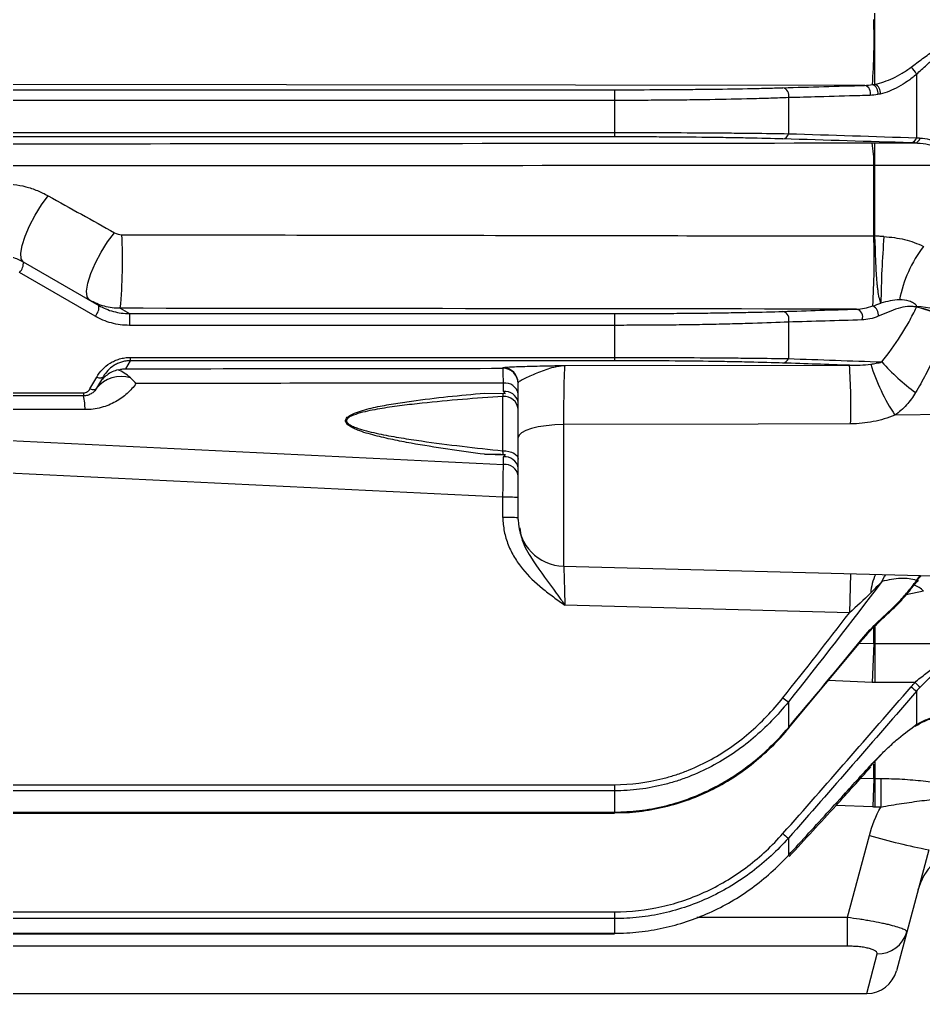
# Paper-space layout '_Top' of a CAD drawing. Header units: inches. Extents: x -10.2 to 13.8, y -10.2 to 6.6.
# Drawn here: x 2.019 to 5.695, y -6.31 to -2.349 of the extents above; entities that cross this region are included whole.
import ezdxf

# ---------------------------------------------------------------- set-up
doc = ezdxf.new("R2010")
doc.units = ezdxf.units.IN
doc.header["$MEASUREMENT"] = 0

psp = doc.layouts.new('_Top')

# ---------------------------------------------------------------- linework, layer by layer
at = {"color": 7, "linetype": 'Continuous', "lineweight": 25}
for p, q in [((5.4972, -2.6124), (5.4972, -1.9381)), ((5.6663, -2.5721), (5.6663, -2.8303)), ((5.4558, -2.6173), (0.4122, -2.6123)), ((-4.4384, -2.6349), (4.4384, -2.6349)), ((4.4384, -2.6349), (4.4384, -2.8266)), ((4.4384, -2.6784), (-4.4384, -2.6784)), ((5.1455, -2.6671), (5.1455, -2.8137)), ((-4.4384, -2.8088), (4.4384, -2.8088)), ((4.4384, -2.8266), (-4.4384, -2.8266)), ((5.4972, -2.8511), (5.6605, -2.8511)), ((5.4972, -3.2296), (5.4972, -2.8511)), ((5.4928, -3.2296), (5.4928, -2.943)), ((5.844, -2.943), (5.4972, -2.943)), ((2.035, -3.3348), (2.3422, -3.5122)), ((2.3267, -3.5557), (2.0195, -3.3775)), ((2.4293, -3.5237), (2.4665, -3.5452)), ((5.6663, -3.5184), (5.6663, -3.5192)), ((2.4665, -3.5452), (2.4665, -3.593)), ((2.4665, -3.5452), (4.4384, -3.5452)), ((4.4384, -3.5452), (4.4384, -3.7371)), ((4.4384, -3.593), (2.4665, -3.593)), ((5.1455, -3.5798), (5.1455, -3.7282)), ((2.4697, -3.7371), (2.4509, -3.7696)), ((2.4697, -3.7235), (4.4384, -3.7235)), ((2.4697, -3.7235), (2.4697, -3.7371)), ((4.4384, -3.7371), (2.4697, -3.7371)), ((4.237, -3.7562), (5.3939, -3.7554)), ((2.3606, -3.8011), (2.3329, -3.849)), ((3.985, -3.7677), (3.985, -3.7655)), ((2.3061, -3.8515), (2.3337, -3.8033)), ((3.9872, -3.8622), (3.9872, -3.8283)), ((1.6008, -3.8671), (2.2792, -3.8671)), ((2.2792, -3.88), (1.6008, -3.88)), ((2.2792, -3.8671), (2.2792, -3.88)), ((3.9107, -3.8686), (3.9949, -3.8707)), ((3.985, -4.1031), (3.985, -3.8822)), ((5.844, -3.9544), (5.579, -3.9585)), ((4.047, -4.3829), (4.047, -4.0497)), ((3.9107, -4.1174), (3.9949, -4.1195)), ((3.9872, -4.1585), (3.9872, -4.1271)), ((3.985, -4.3743), (3.985, -4.292)), ((4.232, -4.5729), (5.844, -4.6151)), ((5.6663, -4.6309), (5.6663, -4.6314)), ((5.3939, -4.762), (4.237, -4.7307)), ((5.4972, -4.8178), (5.4972, -5.0451)), ((5.1467, -5.2305), (5.4464, -4.8701)), ((5.447, -4.8706), (5.4629, -4.8525)), ((5.4928, -4.8872), (5.4862, -5.0449)), ((5.4972, -4.8873), (5.844, -4.8873)), ((5.6605, -5.0451), (5.4972, -5.0451)), ((5.6663, -5.0812), (5.6663, -5.2167)), ((5.1455, -5.1244), (5.1455, -5.2291)), ((5.4788, -5.3857), (5.4787, -5.3857)), ((5.479, -5.386), (5.5017, -5.3613)), ((5.4972, -5.3657), (5.4972, -5.5516)), ((5.5096, -5.353), (5.5096, -5.3531)), ((-4.4384, -5.4608), (4.4384, -5.4608)), ((4.4384, -5.4608), (4.4384, -5.577)), ((5.4928, -5.4357), (5.4885, -5.5514)), ((5.4972, -5.4358), (5.521, -5.4358)), ((5.521, -5.4358), (5.521, -5.5516)), ((4.4384, -5.4857), (-4.4384, -5.4857)), ((-4.4384, -5.572), (4.4384, -5.572)), ((-4.4384, -5.577), (4.4384, -5.577)), ((5.521, -5.5516), (5.4972, -5.5516)), ((5.1455, -5.6782), (5.1455, -5.7485)), ((5.3861, -5.9997), (5.4752, -5.6672)), ((5.7167, -5.7253), (5.5848, -6.2174)), ((-4.4384, -5.9784), (4.4384, -5.9784)), ((4.4384, -5.9784), (4.4384, -6.0675)), ((4.4384, -6.0056), (-4.4384, -6.0056)), ((5.3861, -6.1176), (5.3861, -5.9997)), ((-4.4384, -6.0649), (4.4384, -6.0649)), ((-4.4384, -6.0675), (4.4384, -6.0675)), ((5.3861, -6.1176), (1.5619, -6.1176)), ((1.6875, -6.31), (5.4641, -6.31))]:
    psp.add_line(p, q, dxfattribs=at)
at = {"color": 8, "linetype": 'Continuous', "lineweight": 25}
for p, q in [((4.232, -3.9966), (4.232, -4.5729)), ((5.3983, -4.6034), (5.3939, -4.762)), ((5.6951, -4.6735), (5.6243, -4.6893)), ((5.4928, -4.8872), (5.4928, -4.8221)), ((5.4343, -4.8848), (5.4928, -4.8872)), ((5.4862, -5.0449), (5.3073, -5.0374)), ((5.4928, -5.4357), (5.4928, -5.3767)), ((5.4402, -5.4337), (5.4928, -5.4357)), ((5.4885, -5.5514), (5.339, -5.5459)), ((4.7729, -5.9997), (5.3861, -5.9997)), ((5.4641, -6.31), (5.5065, -6.1485))]:
    psp.add_line(p, q, dxfattribs=at)
at = {"color": 7, "linetype": 'Continuous', "lineweight": 25, "flags": 128}
for points in [[(2.035, -3.3348), (2.0263, -3.3224), (2.0247, -3.2997), (2.0301, -3.2683), (2.0423, -3.2302), (2.0604, -3.1881), (2.0833, -3.1448), (2.1092, -3.1032), (2.1366, -3.0661)], [(2.3044, -3.4904), (2.2948, -3.4773), (2.2925, -3.4536), (2.2976, -3.4212), (2.3097, -3.3821), (2.328, -3.3391), (2.3513, -3.2952), (2.3779, -3.2535), (2.406, -3.2167)], [(2.3337, -3.8033), (2.3382, -3.8048), (2.3425, -3.8058), (2.3467, -3.8063), (2.3505, -3.8063), (2.3538, -3.8057), (2.3567, -3.8046), (2.359, -3.8031), (2.3606, -3.8011)], [(2.3061, -3.8515), (2.3105, -3.853), (2.3149, -3.854), (2.319, -3.8544), (2.3228, -3.8544), (2.3261, -3.8538), (2.329, -3.8526), (2.3313, -3.851), (2.3329, -3.849)], [(2.2858, -3.9358), (1.9102, -3.9355), (1.6074, -3.9352)], [(4.232, -3.9966), (4.1957, -3.9979), (4.1609, -4.001), (4.1289, -4.006), (4.1009, -4.0126), (4.078, -4.0206), (4.061, -4.0297), (4.0505, -4.0395), (4.047, -4.0497)], [(5.3989, -3.9936), (5.023, -3.9946), (4.232, -3.9966)], [(3.985, -4.1031), (3.9971, -4.1037), (4.0087, -4.1057), (4.0194, -4.1088), (4.0288, -4.113), (4.0366, -4.1181), (4.0423, -4.1239), (4.0458, -4.1303), (4.047, -4.1368)], [(5.1455, -5.2291), (5.1471, -5.2306), (5.1473, -5.231)], [(5.5191, -5.3412), (5.5194, -5.343), (5.5191, -5.3435)], [(5.1455, -5.7485), (5.1464, -5.7495), (5.1464, -5.7496)]]:
    psp.add_lwpolyline(points, dxfattribs=at)
at = {"color": 8, "linetype": 'Continuous', "lineweight": 25, "flags": 128}
for points in [[(5.5256, -4.6351), (5.5364, -4.6144), (5.5412, -4.6071)], [(5.6663, -4.6309), (5.6793, -4.6144), (5.6826, -4.6108)], [(5.6668, -4.6308), (5.6798, -4.6144), (5.683, -4.6109)], [(5.6672, -4.6318), (5.6808, -4.6159), (5.6856, -4.6109)], [(5.5112, -4.797), (5.5115, -4.7998), (5.5108, -4.8017), (5.5106, -4.8019)], [(5.4449, -4.8685), (5.4466, -4.8701), (5.4469, -4.8705)], [(5.4777, -5.3845), (5.4787, -5.3856), (5.4788, -5.3857)], [(5.5094, -5.351), (5.5098, -5.3526), (5.5096, -5.353)]]:
    psp.add_lwpolyline(points, dxfattribs=at)
at = {"color": 7, "linetype": 'Continuous', "lineweight": 25}
for centre, radius, start, end in [((2.9292, -2.4286), 2.5649, 355.8498, 1.7729), ((5.6095, -2.5929), 0.0605, 20.1201, 54.7683), ((5.4835, -2.6459), 0.0362, 349.7379, 67.7923), ((5.1162, -2.657), 0.031, 340.9758, 76.212), ((5.4485, -2.6475), 0.0311, 340.3189, 76.3024), ((5.4752, -2.647), 0.035, 347.8222, 69.7695), ((5.1202, -2.8096), 0.0256, 277.4655, 350.7731), ((5.0311, -2.9301), 0.4619, 358.3944, 9.8525), ((5.6413, -2.8253), 0.0254, 276.8556, 348.8127), ((5.6571, -2.8268), 0.0245, 277.9517, 349.2924), ((0.3818, -3.3286), 2.0567, 354.5572, 2.9045), ((2.4532, -3.3296), 3.0413, 356.5195, 1.8841), ((9.2723, -3.5361), 3.7505, 175.3531, 179.497), ((6.1114, -3.5897), 0.5238, 142.6434, 168.9833), ((1.9855, -3.341), 0.0498, 312.9513, 7.0945), ((2.2946, -3.5197), 0.0482, 311.7781, 8.9745), ((5.4715, -3.5504), 0.0401, 351.7155, 64.386), ((5.6325, -3.5034), 0.037, 336.0156, 339.6613), ((5.505, -4.2024), 0.702, 64.9935, 76.7173), ((5.506, -4.1994), 0.6996, 64.9674, 76.7123), ((5.6181, -4.121), 0.6067, 71.7756, 85.3609), ((5.1166, -3.5672), 0.0315, 336.4409, 77.1833), ((5.4161, -3.5579), 0.0316, 335.5428, 77.4691), ((5.1212, -3.7211), 0.0253, 275.3814, 343.6921), ((2.906, -3.9259), 2.4938, 358.4445, 3.922), ((6.2527, -3.5119), 0.8083, 197.1761, 213.5427), ((6.1471, -3.1932), 0.829, 221.4372, 234.2703), ((2.4321, -3.9267), 0.126, 71.9509, 141.9496), ((3.985, -3.8275), 0.062, 0.0098, 90.0098), ((3.985, -3.8296), 0.062, 0.0098, 90.0098), ((3.9941, -3.8821), 0.0542, 12.5788, 97.3321), ((2.1109, -3.9281), 0.175, 357.4733, 15.943), ((3.9939, -3.916), 0.0543, 12.2595, 97.1768), ((3.9896, -3.9397), 0.0577, 5.4475, 94.5677), ((3.9928, -4.1818), 0.055, 9.8945, 95.9202), ((3.9927, -4.2133), 0.0551, 9.6293, 95.7671), ((4.0005, -4.8853), 0.5935, 85.5056, 91.4954), ((4.0005, -4.9677), 0.5935, 85.5056, 91.4954), ((4.237, -4.3829), 0.19, 180, 268.5), ((5.675, -4.6122), 0.021, 245.613, 248.2412), ((6.1223, -4.5139), 0.7279, 228.9593, 231.209), ((6.2069, -4.4806), 0.7856, 225.9319, 227.9976), ((5.6125, -4.4965), 0.7825, 231.332, 233.3595), ((5.6549, -5.2128), 0.012, 304.9567, 341.1857), ((5.5925, -5.1356), 0.703, 228.1596, 230.515), ((6.17, -3.3127), 2.4548, 253.5584, 259.3582), ((5.9139, -5.955), 0.25, 106.1954, 165), ((5.5095, -6.0264), 0.1222, 268.5961, 344.45), ((5.4641, -6.185), 0.125, 270.5431, 345)]:
    psp.add_arc(centre, radius, start, end, dxfattribs=at)
at = {"color": 8, "linetype": 'Continuous', "lineweight": 25}
for centre, radius, start, end in [((5.6726, -4.6923), 0.1925, 153.3755, 176.664), ((5.6304, -4.7365), 0.0903, 44.26, 73.9447)]:
    psp.add_arc(centre, radius, start, end, dxfattribs=at)
at = {"color": 7, "linetype": 'Continuous', "lineweight": 25}
for points, knots in [([(5.6444, -2.5435), (5.6595, -2.532), (5.6752, -2.5202), (5.7074, -2.4966), (5.7239, -2.4847), (5.7747, -2.4489), (5.8091, -2.4258), (5.844, -2.4037)], [0, 0, 0, 0, 0.25, 0.25, 0.5, 0.5, 1, 1, 1, 1]), ([(5.6663, -2.5721), (5.6798, -2.5597), (5.6936, -2.547), (5.7222, -2.5213), (5.7369, -2.5082), (5.767, -2.4819), (5.7823, -2.4688), (5.813, -2.4432), (5.8284, -2.4305), (5.844, -2.4181)], [0, 0, 0, 0, 0.25, 0.25, 0.5, 0.5, 0.75, 0.75, 1, 1, 1, 1]), ([(5.4972, -2.6124), (5.5219, -2.6074), (5.5465, -2.5991), (5.5835, -2.5819), (5.5959, -2.5754), (5.6204, -2.5606), (5.6325, -2.5525), (5.6444, -2.5435)], [0, 0, 0, 0, 0.5, 0.5, 0.75, 0.75, 1, 1, 1, 1]), ([(5.6663, -2.5721), (5.6545, -2.5825), (5.6424, -2.592), (5.6179, -2.6092), (5.6055, -2.6168), (5.5685, -2.6369), (5.5438, -2.6466), (5.5191, -2.6523)], [0, 0, 0, 0, 0.25, 0.25, 0.5, 0.5, 1, 1, 1, 1]), ([(4.4384, -2.6349), (4.5034, -2.6349), (4.5671, -2.6347), (4.6611, -2.6342), (4.6921, -2.634), (4.7382, -2.6336), (4.7535, -2.6334), (4.7835, -2.6331), (4.7984, -2.633), (4.8715, -2.6321), (4.9269, -2.6312), (5.0051, -2.6297), (5.0304, -2.6292), (5.0786, -2.6281), (5.1016, -2.6275), (5.1236, -2.6269)], [0, 0, 0, 0, 0.25, 0.25, 0.375, 0.375, 0.4375, 0.4375, 0.5, 0.5, 0.75, 0.75, 0.875, 0.875, 1, 1, 1, 1]), ([(5.1455, -2.6671), (5.1229, -2.668), (5.0992, -2.6688), (5.0495, -2.6704), (5.0234, -2.6712), (4.9429, -2.6733), (4.886, -2.6745), (4.7957, -2.6759), (4.7647, -2.6764), (4.7014, -2.6771), (4.6692, -2.6774), (4.604, -2.6779), (4.5711, -2.6781), (4.505, -2.6784), (4.4718, -2.6784), (4.4384, -2.6784)], [0, 0, 0, 0, 0.125, 0.125, 0.25, 0.25, 0.5, 0.5, 0.625, 0.625, 0.75, 0.75, 0.875, 0.875, 1, 1, 1, 1]), ([(5.4777, -2.658), (5.4639, -2.6584), (5.45, -2.6588), (5.4361, -2.6592), (5.3805, -2.6607), (5.3248, -2.6622), (5.269, -2.6637), (5.2279, -2.6648), (5.1867, -2.666), (5.1455, -2.6671)], [0, 0, 0, 0, 0.0015748, 0.0015748, 0.0015748, 0.00787401, 0.00787401, 0.00787401, 0.0125202, 0.0125202, 0.0125202, 0.0125202]), ([(4.4384, -2.8088), (4.4721, -2.8088), (4.5056, -2.8088), (4.5723, -2.8089), (4.6056, -2.809), (4.7032, -2.8093), (4.7658, -2.8097), (4.8412, -2.8102), (4.8561, -2.8103), (4.8856, -2.8106), (4.9003, -2.8107), (4.9434, -2.8111), (4.9712, -2.8114), (5.0517, -2.8123), (5.1008, -2.813), (5.1455, -2.8137)], [0, 0, 0, 0, 0.125, 0.125, 0.25, 0.25, 0.5, 0.5, 0.5625, 0.5625, 0.625, 0.625, 0.75, 0.75, 1, 1, 1, 1]), ([(5.1236, -2.835), (5.0802, -2.8337), (5.0329, -2.8325), (4.9558, -2.831), (4.9291, -2.8305), (4.8874, -2.8299), (4.8732, -2.8296), (4.8445, -2.8292), (4.83, -2.829), (4.7568, -2.8281), (4.696, -2.8276), (4.6011, -2.827), (4.5687, -2.8269), (4.5038, -2.8267), (4.4711, -2.8266), (4.4384, -2.8266)], [0, 0, 0, 0, 0.25, 0.25, 0.375, 0.375, 0.4375, 0.4375, 0.5, 0.5, 0.75, 0.75, 0.875, 0.875, 1, 1, 1, 1]), ([(5.6605, -2.8511), (5.6748, -2.8514), (5.6893, -2.853), (5.719, -2.858), (5.7342, -2.8615), (5.7651, -2.87), (5.7808, -2.8751), (5.8123, -2.8864), (5.8281, -2.8926), (5.844, -2.8993)], [0, 0, 0, 0, 0.25, 0.25, 0.5, 0.5, 0.75, 0.75, 1, 1, 1, 1]), ([(5.6812, -2.8313), (5.7064, -2.833), (5.7328, -2.8397), (5.7738, -2.8546), (5.7878, -2.8604), (5.8158, -2.8732), (5.8299, -2.8802), (5.844, -2.8878)], [0, 0, 0, 0, 0.5, 0.5, 0.75, 0.75, 1, 1, 1, 1]), ([(1.7566, -3.0659), (1.7845, -3.0503), (1.8144, -3.0382), (1.8623, -3.0255), (1.8788, -3.0223), (1.9117, -3.0179), (1.9283, -3.0168), (1.9619, -3.0167), (1.9789, -3.0177), (2.0123, -3.022), (2.0287, -3.0251), (2.0609, -3.0335), (2.0768, -3.0387), (2.1076, -3.0511), (2.1224, -3.0581), (2.1366, -3.0661)], [0, 0, 0, 0, 0.25, 0.25, 0.375, 0.375, 0.5, 0.5, 0.625, 0.625, 0.75, 0.75, 0.875, 0.875, 1, 1, 1, 1]), ([(2.4359, -3.2244), (2.5625, -3.2246), (2.689, -3.2249), (2.8156, -3.2251), (3.3218, -3.2259), (3.828, -3.2268), (4.3343, -3.2277), (4.7205, -3.2283), (5.1066, -3.229), (5.4928, -3.2296)], [0, 0, 0, 0, 0.009652, 0.009652, 0.009652, 0.04826, 0.04826, 0.04826, 0.07771212, 0.07771212, 0.07771212, 0.07771212]), ([(5.5342, -3.2323), (5.5329, -3.2322), (5.5315, -3.2322), (5.5302, -3.2321), (5.5249, -3.2317), (5.5196, -3.2313), (5.5143, -3.2308), (5.5116, -3.2306), (5.5088, -3.2304), (5.5061, -3.2302), (5.5034, -3.23), (5.5006, -3.2298), (5.4979, -3.2296), (5.4976, -3.2296), (5.4974, -3.2296), (5.4972, -3.2296)], [0, 0, 0, 0, 0.0001015866, 0.0001015866, 0.0001015866, 0.0005079337, 0.0005079337, 0.0005079337, 0.0007166977, 0.0007166977, 0.0007166977, 0.0009262899, 0.0009262899, 0.0009262899, 0.0009441227, 0.0009441227, 0.0009441227, 0.0009441227]), ([(5.522, -3.5032), (5.5196, -3.4968), (5.5174, -3.4892), (5.5134, -3.4718), (5.5116, -3.4622), (5.5093, -3.4466), (5.5086, -3.4411), (5.5073, -3.4298), (5.5067, -3.424), (5.5051, -3.4061), (5.5042, -3.3937), (5.5027, -3.3681), (5.5021, -3.3548), (5.501, -3.3285), (5.5006, -3.3154), (5.4994, -3.2766), (5.4986, -3.2513), (5.4972, -3.2296)], [0, 0, 0, 0, 0.125, 0.125, 0.25, 0.25, 0.3125, 0.3125, 0.375, 0.375, 0.5, 0.5, 0.625, 0.625, 0.75, 0.75, 1, 1, 1, 1]), ([(5.5342, -3.2323), (5.5484, -3.233), (5.5625, -3.2343), (5.5905, -3.2382), (5.6044, -3.2409), (5.6449, -3.2507), (5.6707, -3.2598), (5.6951, -3.2719)], [0, 0, 0, 0, 0.25, 0.25, 0.5, 0.5, 1, 1, 1, 1]), ([(1.845, -3.3348), (1.8592, -3.3267), (1.8746, -3.3202), (1.8986, -3.3138), (1.9068, -3.3121), (1.9233, -3.3099), (1.9318, -3.3094), (1.9485, -3.3094), (1.9568, -3.31), (1.9733, -3.3122), (1.9816, -3.3138), (2.0057, -3.3203), (2.0208, -3.3267), (2.035, -3.3348)], [0, 0, 0, 0, 0.25, 0.25, 0.375, 0.375, 0.5, 0.5, 0.625, 0.625, 0.75, 0.75, 1, 1, 1, 1]), ([(2.4293, -3.5237), (2.4073, -3.5237), (2.3857, -3.5209), (2.3541, -3.5125), (2.3437, -3.5089), (2.3236, -3.5006), (2.3139, -3.4958), (2.3044, -3.4904)], [0, 0, 0, 0, 0.5, 0.5, 0.75, 0.75, 1, 1, 1, 1]), ([(2.3422, -3.5122), (2.3513, -3.5175), (2.3608, -3.5222), (2.3805, -3.5303), (2.3909, -3.5339), (2.4225, -3.5423), (2.4442, -3.5452), (2.4665, -3.5452)], [0, 0, 0, 0, 0.25, 0.25, 0.5, 0.5, 1, 1, 1, 1]), ([(5.6663, -3.5184), (5.6605, -3.5175), (5.6547, -3.5168), (5.6426, -3.5161), (5.6364, -3.5161), (5.6177, -3.5174), (5.6048, -3.52), (5.5654, -3.532), (5.538, -3.5459), (5.5112, -3.5562)], [0, 0, 0, 0, 0.125, 0.125, 0.25, 0.25, 0.5, 0.5, 1, 1, 1, 1]), ([(5.5973, -3.4896), (5.5852, -3.4897), (5.5727, -3.491), (5.5473, -3.4958), (5.5345, -3.4993), (5.522, -3.5032)], [0, 0, 0, 0, 0.5, 0.5, 1, 1, 1, 1]), ([(5.5256, -3.7419), (5.5529, -3.7076), (5.5785, -3.672), (5.614, -3.6165), (5.6254, -3.5976), (5.6469, -3.5589), (5.657, -3.5391), (5.6663, -3.5192)], [0, 0, 0, 0, 0.5, 0.5, 0.75, 0.75, 1, 1, 1, 1]), ([(5.6672, -3.5163), (5.6672, -3.5152), (5.667, -3.5144), (5.6663, -3.5127), (5.6659, -3.512), (5.6645, -3.51), (5.6634, -3.5089), (5.66, -3.5057), (5.6574, -3.504), (5.6493, -3.4993), (5.6434, -3.4969), (5.6249, -3.4912), (5.6116, -3.4895), (5.5973, -3.4896)], [0, 0, 0, 0, 0.03125, 0.03125, 0.0625, 0.0625, 0.125, 0.125, 0.25, 0.25, 0.5, 0.5, 1, 1, 1, 1]), ([(5.6668, -3.5185), (5.6669, -3.5183), (5.667, -3.518), (5.6671, -3.5178), (5.6672, -3.5174), (5.6672, -3.5171), (5.6672, -3.5168), (5.6672, -3.5166), (5.6672, -3.5164), (5.6672, -3.5163)], [0, 0, 0, 0, 0.00002203897, 0.00002203897, 0.00002203897, 0.00004890521, 0.00004890521, 0.00004890521, 0.00006610353, 0.00006610353, 0.00006610353, 0.00006610353]), ([(2.4665, -3.593), (2.4415, -3.593), (2.4171, -3.5898), (2.3816, -3.5802), (2.37, -3.5762), (2.3477, -3.567), (2.337, -3.5617), (2.3267, -3.5557)], [0, 0, 0, 0, 0.5, 0.5, 0.75, 0.75, 1, 1, 1, 1]), ([(4.4384, -3.5452), (4.5046, -3.5452), (4.5694, -3.545), (4.6647, -3.5444), (4.6962, -3.5441), (4.7583, -3.5435), (4.7884, -3.5432), (4.8469, -3.5424), (4.8752, -3.542), (4.9303, -3.5411), (4.957, -3.5406), (5.0343, -3.539), (5.0811, -3.5378), (5.1236, -3.5364)], [0, 0, 0, 0, 0.25, 0.25, 0.375, 0.375, 0.5, 0.5, 0.625, 0.625, 0.75, 0.75, 1, 1, 1, 1]), ([(5.1455, -3.5798), (5.1016, -3.5818), (5.0533, -3.5836), (4.9737, -3.5861), (4.9461, -3.5868), (4.8895, -3.5882), (4.8603, -3.5889), (4.8001, -3.59), (4.7692, -3.5905), (4.7053, -3.5914), (4.6728, -3.5918), (4.6067, -3.5924), (4.5733, -3.5926), (4.5062, -3.5929), (4.4724, -3.593), (4.4384, -3.593)], [0, 0, 0, 0, 0.25, 0.25, 0.375, 0.375, 0.5, 0.5, 0.625, 0.625, 0.75, 0.75, 0.875, 0.875, 1, 1, 1, 1]), ([(5.8018, -3.5662), (5.7842, -3.6185), (5.7634, -3.6696), (5.7285, -3.7446), (5.7162, -3.7693), (5.6904, -3.8183), (5.6769, -3.8425), (5.6629, -3.8662)], [0, 0, 0, 0, 0.5, 0.5, 0.75, 0.75, 1, 1, 1, 1]), ([(2.3337, -3.8033), (2.34, -3.7924), (2.3476, -3.7821), (2.3656, -3.7631), (2.3762, -3.7543), (2.3937, -3.7434), (2.3998, -3.7401), (2.4128, -3.7342), (2.4196, -3.7317), (2.4334, -3.7277), (2.4404, -3.7261), (2.4548, -3.724), (2.4623, -3.7235), (2.4697, -3.7235)], [0, 0, 0, 0, 0.25, 0.25, 0.5, 0.5, 0.625, 0.625, 0.75, 0.75, 0.875, 0.875, 1, 1, 1, 1]), ([(2.4697, -3.7371), (2.4636, -3.7371), (2.4574, -3.7375), (2.4455, -3.7393), (2.4397, -3.7406), (2.4283, -3.7441), (2.4228, -3.7462), (2.4124, -3.7511), (2.4075, -3.7538), (2.3936, -3.7627), (2.3853, -3.7697), (2.3713, -3.7846), (2.3655, -3.7926), (2.3606, -3.8011)], [0, 0, 0, 0, 0.125, 0.125, 0.25, 0.25, 0.375, 0.375, 0.5, 0.5, 0.75, 0.75, 1, 1, 1, 1]), ([(3.985, -3.7655), (3.985, -3.765), (3.9869, -3.7645), (3.9924, -3.7638), (3.9947, -3.7635), (4.0001, -3.7631), (4.0032, -3.7628), (4.0138, -3.7621), (4.0223, -3.7617), (4.0418, -3.7608), (4.0529, -3.7604), (4.0889, -3.7593), (4.1163, -3.7586), (4.1602, -3.7576), (4.1753, -3.7573), (4.1983, -3.7569), (4.206, -3.7567), (4.2215, -3.7565), (4.2293, -3.7563), (4.237, -3.7562)], [0, 0, 0, 0, 0.125, 0.125, 0.1875, 0.1875, 0.25, 0.25, 0.375, 0.375, 0.5, 0.5, 0.75, 0.75, 0.875, 0.875, 0.9375, 0.9375, 1, 1, 1, 1]), ([(4.047, -3.8275), (4.047, -3.8253), (4.049, -3.8229), (4.0561, -3.8176), (4.0613, -3.8146), (4.0741, -3.8082), (4.0817, -3.8047), (4.0984, -3.7973), (4.1075, -3.7933), (4.1359, -3.7814), (4.1562, -3.7733), (4.1865, -3.7641), (4.1966, -3.7615), (4.2118, -3.7587), (4.2168, -3.7579), (4.2269, -3.7567), (4.232, -3.7564), (4.237, -3.7562)], [0, 0, 0, 0, 0.125, 0.125, 0.25, 0.25, 0.375, 0.375, 0.5, 0.5, 0.75, 0.75, 0.875, 0.875, 0.9375, 0.9375, 1, 1, 1, 1]), ([(4.237, -3.7562), (4.2366, -3.7565), (4.2362, -3.7586), (4.2356, -3.764), (4.2355, -3.7662), (4.2351, -3.7714), (4.2349, -3.7743), (4.2346, -3.7809), (4.2344, -3.7846), (4.2341, -3.7927), (4.2339, -3.7971), (4.2334, -3.8111), (4.2332, -3.8215), (4.2328, -3.8389), (4.2327, -3.845), (4.2325, -3.8574), (4.2324, -3.8638), (4.2322, -3.8834), (4.232, -3.8974), (4.2319, -3.9255), (4.2318, -3.9397), (4.2319, -3.9685), (4.2319, -3.9827), (4.232, -3.9966)], [0, 0, 0, 0, 0.125, 0.125, 0.1875, 0.1875, 0.25, 0.25, 0.3125, 0.3125, 0.375, 0.375, 0.5, 0.5, 0.5625, 0.5625, 0.625, 0.625, 0.75, 0.75, 0.875, 0.875, 1, 1, 1, 1]), ([(4.4384, -3.7235), (4.4729, -3.7235), (4.5072, -3.7235), (4.5753, -3.7236), (4.6094, -3.7237), (4.7088, -3.724), (4.7719, -3.7244), (4.8622, -3.725), (4.8917, -3.7252), (4.9487, -3.7258), (4.9762, -3.726), (5.0549, -3.7269), (5.1024, -3.7275), (5.1455, -3.7282)], [0, 0, 0, 0, 0.125, 0.125, 0.25, 0.25, 0.5, 0.5, 0.625, 0.625, 0.75, 0.75, 1, 1, 1, 1]), ([(5.1236, -3.7463), (5.082, -3.7449), (5.0362, -3.7437), (4.9607, -3.742), (4.9343, -3.7415), (4.893, -3.7407), (4.8789, -3.7405), (4.8504, -3.74), (4.836, -3.7398), (4.7629, -3.7388), (4.7016, -3.7382), (4.6048, -3.7375), (4.5717, -3.7373), (4.5054, -3.7371), (4.472, -3.7371), (4.4384, -3.7371)], [0, 0, 0, 0, 0.25, 0.25, 0.375, 0.375, 0.4375, 0.4375, 0.5, 0.5, 0.75, 0.75, 0.875, 0.875, 1, 1, 1, 1]), ([(5.4805, -3.7506), (5.4881, -3.7496), (5.4957, -3.7485), (5.5107, -3.7457), (5.5182, -3.7441), (5.5256, -3.7419)], [0, 0, 0, 0, 0.5, 0.5, 1, 1, 1, 1]), ([(2.4208, -3.7742), (2.4039, -3.778), (2.3888, -3.7851), (2.3688, -3.7999), (2.3628, -3.8054), (2.3547, -3.8145), (2.3522, -3.8177), (2.3474, -3.8242), (2.3452, -3.8277), (2.3432, -3.8312)], [0, 0, 0, 0, 0.5, 0.5, 0.75, 0.75, 0.875, 0.875, 1, 1, 1, 1]), ([(2.4208, -3.7742), (2.4257, -3.7728), (2.4307, -3.7718), (2.4408, -3.7702), (2.4459, -3.7698), (2.4509, -3.7696)], [0, 0, 0, 0, 0.5, 0.5, 1, 1, 1, 1]), ([(2.4712, -3.8069), (2.4623, -3.7991), (2.4537, -3.7924), (2.4369, -3.7815), (2.4287, -3.7771), (2.4208, -3.7742)], [0, 0, 0, 0, 0.5, 0.5, 1, 1, 1, 1]), ([(2.4509, -3.7696), (2.7154, -3.7693), (2.98, -3.7689), (3.2445, -3.7686), (3.4913, -3.7683), (3.7382, -3.768), (3.985, -3.7677)], [0, 0, 0, 0, 0.02018082, 0.02018082, 0.02018082, 0.03901211, 0.03901211, 0.03901211, 0.03901211]), ([(3.9872, -3.8283), (3.987, -3.819), (3.9869, -3.8107), (3.9865, -3.7961), (3.9864, -3.7897), (3.986, -3.7793), (3.9858, -3.7753), (3.9854, -3.7696), (3.9852, -3.768), (3.985, -3.7677)], [0, 0, 0, 0, 0.25, 0.25, 0.5, 0.5, 0.75, 0.75, 1, 1, 1, 1]), ([(2.4932, -3.829), (2.483, -3.8437), (2.4712, -3.8573), (2.4506, -3.8761), (2.4433, -3.8821), (2.4276, -3.8934), (2.4192, -3.8988), (2.4015, -3.9086), (2.3922, -3.9131), (2.3728, -3.921), (2.3625, -3.9244), (2.3308, -3.9328), (2.3087, -3.9358), (2.2858, -3.9358)], [0, 0, 0, 0, 0.25, 0.25, 0.375, 0.375, 0.5, 0.5, 0.625, 0.625, 0.75, 0.75, 1, 1, 1, 1]), ([(2.4932, -3.829), (2.4896, -3.825), (2.4859, -3.821), (2.4786, -3.8136), (2.4749, -3.8102), (2.4712, -3.8069)], [0, 0, 0, 0, 0.5, 0.5, 1, 1, 1, 1]), ([(3.9872, -3.8283), (3.8819, -3.8284), (3.7767, -3.8284), (3.6714, -3.8285), (3.2787, -3.8287), (2.886, -3.8289), (2.4932, -3.829)], [0.00152158, 0.00152158, 0.00152158, 0.00152158, 0.0095504, 0.0095504, 0.0095504, 0.03951167, 0.03951167, 0.03951167, 0.03951167]), ([(4.047, -4.0497), (4.047, -4.0315), (4.047, -4.0131), (4.047, -3.9757), (4.047, -3.9568), (4.047, -3.9193), (4.047, -3.9007), (4.047, -3.8638), (4.047, -3.8454), (4.047, -3.8275)], [0, 0, 0, 0, 0.25, 0.25, 0.5, 0.5, 0.75, 0.75, 1, 1, 1, 1]), ([(2.3329, -3.849), (2.3302, -3.8536), (2.327, -3.8578), (2.3196, -3.8654), (2.3152, -3.8687), (2.3059, -3.8742), (2.3008, -3.8764), (2.2903, -3.8792), (2.2848, -3.88), (2.2792, -3.88)], [0, 0, 0, 0, 0.25, 0.25, 0.5, 0.5, 0.75, 0.75, 1, 1, 1, 1]), ([(2.2792, -3.8671), (2.2851, -3.8671), (2.2908, -3.8653), (2.2977, -3.8611), (2.2998, -3.8594), (2.3033, -3.8557), (2.3048, -3.8537), (2.3061, -3.8515)], [0, 0, 0, 0, 0.5, 0.5, 0.75, 0.75, 1, 1, 1, 1]), ([(3.9107, -4.1174), (3.8606, -4.1108), (3.8105, -4.1039), (3.7107, -4.0891), (3.6609, -4.0811), (3.5866, -4.0677), (3.5619, -4.0629), (3.5129, -4.0526), (3.4885, -4.0471), (3.4526, -4.0377), (3.4407, -4.0344), (3.4172, -4.0272), (3.4056, -4.0233), (3.3886, -4.0166), (3.383, -4.0142), (3.3723, -4.009), (3.3672, -4.0063), (3.3576, -4.0001), (3.3532, -3.9966), (3.3483, -3.9906), (3.3469, -3.9884), (3.3453, -3.984), (3.3449, -3.9817), (3.3454, -3.9772), (3.3463, -3.9749), (3.3488, -3.9708), (3.3504, -3.9688), (3.3561, -3.9634), (3.3608, -3.9603), (3.3755, -3.9521), (3.3863, -3.9479), (3.4086, -3.9403), (3.4201, -3.937), (3.4436, -3.9309), (3.4554, -3.9281), (3.4913, -3.9204), (3.5155, -3.916), (3.5642, -3.9079), (3.5887, -3.9042), (3.6625, -3.894), (3.712, -3.8882), (3.8112, -3.8777), (3.8609, -3.873), (3.9107, -3.8686)], [0, 0, 0, 0, 0.125, 0.125, 0.25, 0.25, 0.3125, 0.3125, 0.375, 0.375, 0.40625, 0.40625, 0.4375, 0.4375, 0.453125, 0.453125, 0.46875, 0.46875, 0.484375, 0.484375, 0.492188, 0.492188, 0.5, 0.5, 0.507813, 0.507813, 0.515625, 0.515625, 0.53125, 0.53125, 0.5625, 0.5625, 0.59375, 0.59375, 0.625, 0.625, 0.6875, 0.6875, 0.75, 0.75, 0.875, 0.875, 1, 1, 1, 1]), ([(5.6629, -3.8662), (5.6523, -3.8844), (5.6397, -3.9012), (5.6115, -3.9321), (5.5959, -3.9461), (5.579, -3.9585)], [0, 0, 0, 0, 0.5, 0.5, 1, 1, 1, 1]), ([(3.985, -3.8822), (3.9301, -3.8859), (3.8752, -3.8899), (3.7656, -3.8989), (3.711, -3.9039), (3.6292, -3.9126), (3.602, -3.9157), (3.5479, -3.9226), (3.5208, -3.9264), (3.4807, -3.933), (3.4673, -3.9353), (3.4408, -3.9405), (3.4277, -3.9434), (3.402, -3.9499), (3.3893, -3.9535), (3.3715, -3.9606), (3.3656, -3.9633), (3.3579, -3.9683), (3.3556, -3.9701), (3.3517, -3.9742), (3.3502, -3.9765), (3.3492, -3.9814), (3.3497, -3.984), (3.3522, -3.9887), (3.3543, -3.9909), (3.3611, -3.9967), (3.3668, -3.9999), (3.3786, -4.0054), (3.3848, -4.0079), (3.3974, -4.0124), (3.4039, -4.0145), (3.4234, -4.0204), (3.4366, -4.0238), (3.4631, -4.0301), (3.4766, -4.033), (3.517, -4.0412), (3.5442, -4.046), (3.5988, -4.0551), (3.6262, -4.0592), (3.7086, -4.0711), (3.7638, -4.0781), (3.8743, -4.0912), (3.9296, -4.0973), (3.985, -4.1031)], [0, 0, 0, 0, 0.125, 0.125, 0.25, 0.25, 0.3125, 0.3125, 0.375, 0.375, 0.40625, 0.40625, 0.4375, 0.4375, 0.46875, 0.46875, 0.484375, 0.484375, 0.492188, 0.492188, 0.5, 0.5, 0.507813, 0.507813, 0.515625, 0.515625, 0.53125, 0.53125, 0.546875, 0.546875, 0.5625, 0.5625, 0.59375, 0.59375, 0.625, 0.625, 0.6875, 0.6875, 0.75, 0.75, 0.875, 0.875, 1, 1, 1, 1]), ([(5.579, -3.9585), (5.5505, -3.9701), (5.521, -3.9787), (5.4604, -3.9905), (5.4298, -3.9935), (5.3989, -3.9936)], [0, 0, 0, 0, 0.5, 0.5, 1, 1, 1, 1]), ([(3.985, -4.292), (3.9854, -4.2666), (3.9858, -4.2424), (3.9864, -4.2077), (3.9865, -4.1968), (3.9869, -4.1766), (3.987, -4.1671), (3.9872, -4.1585)], [0, 0, 0, 0, 0.5, 0.5, 0.75, 0.75, 1, 1, 1, 1]), ([(3.985, -4.3743), (3.985, -4.3935), (3.9869, -4.4124), (3.9924, -4.4402), (3.9947, -4.4494), (4.0001, -4.4676), (4.0032, -4.4767), (4.0138, -4.5033), (4.0223, -4.5203), (4.0418, -4.5529), (4.0529, -4.5685), (4.0889, -4.6128), (4.1163, -4.6387), (4.1602, -4.6747), (4.1753, -4.6863), (4.1983, -4.7031), (4.206, -4.7087), (4.2215, -4.7198), (4.2293, -4.7253), (4.237, -4.7307)], [0, 0, 0, 0, 0.125, 0.125, 0.1875, 0.1875, 0.25, 0.25, 0.375, 0.375, 0.5, 0.5, 0.75, 0.75, 0.875, 0.875, 0.9375, 0.9375, 1, 1, 1, 1]), ([(5.5112, -4.797), (5.5382, -4.771), (5.5658, -4.7471), (5.6058, -4.7062), (5.6187, -4.6919), (5.6432, -4.6624), (5.655, -4.6471), (5.6663, -4.6314)], [0, 0, 0, 0, 0.5, 0.5, 0.75, 0.75, 1, 1, 1, 1]), ([(5.6663, -4.6309), (5.657, -4.6273), (5.6469, -4.6249), (5.6254, -4.6222), (5.614, -4.6218), (5.5785, -4.6233), (5.5528, -4.6278), (5.5256, -4.6351)], [0, 0, 0, 0, 0.25, 0.25, 0.5, 0.5, 1, 1, 1, 1]), ([(5.6561, -4.651), (5.6585, -4.6476), (5.6645, -4.6393), (5.672, -4.6325), (5.6753, -4.63), (5.6746, -4.6305), (5.6746, -4.6305)], [0, 0, 0, 0, 0.262627, 0.655789, 0.953367, 1, 1, 1, 1]), ([(5.6672, -4.6318), (5.6672, -4.6316), (5.6672, -4.6314), (5.6672, -4.6312), (5.6672, -4.631), (5.6671, -4.6309), (5.6669, -4.6308), (5.6669, -4.6308), (5.6668, -4.6308), (5.6668, -4.6308)], [0, 0, 0, 0, 0.00002793779, 0.00002793779, 0.00002793779, 0.00005642103, 0.00005642103, 0.00005642103, 0.00006631819, 0.00006631819, 0.00006631819, 0.00006631819]), ([(5.5256, -4.6351), (5.5182, -4.6428), (5.5107, -4.6505), (5.4957, -4.6658), (5.4881, -4.6735), (5.4805, -4.6811)], [0, 0, 0, 0, 0.5, 0.5, 1, 1, 1, 1]), ([(5.5109, -4.8021), (5.517, -4.7961), (5.5411, -4.7726), (5.5803, -4.7377), (5.6238, -4.6916), (5.6467, -4.6617), (5.657, -4.6483)], [0, 0, 0, 0, 0.1235565, 0.4804793, 0.7668052, 1, 1, 1, 1]), ([(5.4629, -4.8525), (5.4688, -4.8456), (5.4841, -4.8275), (5.5007, -4.8119), (5.5109, -4.8022)], [0, 0, 0, 0, 0.3838888, 1, 1, 1, 1]), ([(5.6605, -5.0451), (5.6748, -5.0323), (5.6893, -5.0203), (5.719, -4.9976), (5.7342, -4.9868), (5.7651, -4.9665), (5.7808, -4.9569), (5.8123, -4.9392), (5.8281, -4.931), (5.844, -4.9235)], [0, 0, 0, 0, 0.25, 0.25, 0.5, 0.5, 0.75, 0.75, 1, 1, 1, 1]), ([(5.6812, -5.0644), (5.7064, -5.0376), (5.7328, -5.0135), (5.7738, -4.9805), (5.7878, -4.97), (5.8158, -4.9505), (5.8299, -4.9414), (5.844, -4.9329)], [0, 0, 0, 0, 0.5, 0.5, 0.75, 0.75, 1, 1, 1, 1]), ([(4.4384, -5.4608), (4.5055, -5.4608), (4.5711, -5.4524), (4.6513, -5.4318), (4.6673, -5.4272), (4.699, -5.417), (4.7148, -5.4114), (4.7615, -5.3932), (4.7917, -5.3793), (4.8501, -5.3482), (4.8784, -5.331), (4.9333, -5.2934), (4.9599, -5.273), (5.0361, -5.208), (5.082, -5.1599), (5.1236, -5.1075)], [0, 0, 0, 0, 0.25, 0.25, 0.3125, 0.3125, 0.375, 0.375, 0.5, 0.5, 0.625, 0.625, 0.75, 0.75, 1, 1, 1, 1]), ([(5.1455, -5.1244), (5.1025, -5.1781), (5.0551, -5.2273), (4.9765, -5.2936), (4.9491, -5.3145), (4.8926, -5.3528), (4.8634, -5.3703), (4.8033, -5.4021), (4.7723, -5.4163), (4.7243, -5.4349), (4.708, -5.4406), (4.6752, -5.4511), (4.6587, -5.4559), (4.6087, -5.4686), (4.5749, -5.475), (4.507, -5.4835), (4.4728, -5.4857), (4.4384, -5.4857)], [0, 0, 0, 0, 0.25, 0.25, 0.375, 0.375, 0.5, 0.5, 0.625, 0.625, 0.6875, 0.6875, 0.75, 0.75, 0.875, 0.875, 1, 1, 1, 1]), ([(5.6618, -5.2227), (5.6752, -5.2149), (5.7034, -5.1984), (5.7497, -5.1854), (5.7831, -5.1836), (5.7993, -5.1827)], [0, 0, 0, 0, 0.31714, 0.669648, 1, 1, 1, 1]), ([(5.6663, -5.2167), (5.6798, -5.2078), (5.6936, -5.2008), (5.7222, -5.1896), (5.7369, -5.1855), (5.767, -5.1798), (5.7823, -5.1782), (5.813, -5.1772), (5.8284, -5.1778), (5.844, -5.1794)], [0, 0, 0, 0, 0.25, 0.25, 0.5, 0.5, 0.75, 0.75, 1, 1, 1, 1]), ([(5.5191, -5.3412), (5.5314, -5.3288), (5.5439, -5.3169), (5.5688, -5.2939), (5.5813, -5.2828), (5.6184, -5.2515), (5.6426, -5.2328), (5.6663, -5.2167)], [0, 0, 0, 0, 0.25, 0.25, 0.5, 0.5, 1, 1, 1, 1]), ([(4.4384, -5.5741), (4.4587, -5.5742), (4.5139, -5.5745), (4.6038, -5.5612), (4.7062, -5.5357), (4.8051, -5.4978), (4.8982, -5.4485), (4.9861, -5.3886), (5.0674, -5.3178), (5.1222, -5.2635), (5.1466, -5.2312), (5.1488, -5.2283)], [0, 0, 0, 0, 0.074557, 0.202841, 0.332069, 0.46165, 0.590862, 0.718238, 0.851058, 0.986969, 1, 1, 1, 1]), ([(4.4384, -5.572), (4.4724, -5.572), (4.5063, -5.57), (4.5737, -5.562), (4.6073, -5.556), (4.7058, -5.5324), (4.7686, -5.5094), (4.8439, -5.4722), (4.8588, -5.4643), (4.8883, -5.4477), (4.9029, -5.4389), (4.9459, -5.4115), (4.9735, -5.3917), (5.0532, -5.3283), (5.1016, -5.281), (5.1455, -5.2291)], [0, 0, 0, 0, 0.125, 0.125, 0.25, 0.25, 0.5, 0.5, 0.5625, 0.5625, 0.625, 0.625, 0.75, 0.75, 1, 1, 1, 1]), ([(5.5096, -5.353), (5.511, -5.3516), (5.5142, -5.3484), (5.5173, -5.3453), (5.5191, -5.3435)], [0, 0, 0, 0, 0.437156, 1, 1, 1, 1]), ([(5.1455, -5.7485), (5.1595, -5.7333), (5.1734, -5.7181), (5.1874, -5.7028), (5.2432, -5.6419), (5.299, -5.5809), (5.3547, -5.5198), (5.3957, -5.4748), (5.4368, -5.4297), (5.4777, -5.3845)], [0, 0, 0, 0, 0.0015748, 0.0015748, 0.0015748, 0.00787401, 0.00787401, 0.00787401, 0.0125202, 0.0125202, 0.0125202, 0.0125202]), ([(5.5017, -5.3613), (5.5022, -5.3607), (5.5048, -5.3578), (5.5076, -5.3553), (5.5097, -5.3533)], [0, 0, 0, 0, 0.208234, 1, 1, 1, 1]), ([(5.1492, -5.7522), (5.2128, -5.6835), (5.3243, -5.5629), (5.4341, -5.4406), (5.4814, -5.3881)], [0, 0, 0, 0, 0.5698272, 1, 1, 1, 1]), ([(5.521, -5.4358), (5.5507, -5.4358), (5.58, -5.4366), (5.6232, -5.4391), (5.6375, -5.4401), (5.6658, -5.4426), (5.6799, -5.444), (5.7213, -5.4488), (5.7475, -5.4526), (5.7977, -5.4615), (5.8218, -5.4666), (5.844, -5.4721)], [0, 0, 0, 0, 0.25, 0.25, 0.375, 0.375, 0.5, 0.5, 0.75, 0.75, 1, 1, 1, 1]), ([(5.521, -5.5516), (5.5496, -5.5462), (5.5779, -5.5416), (5.634, -5.5331), (5.6617, -5.5292), (5.7156, -5.5223), (5.7419, -5.5191), (5.7936, -5.5136), (5.8189, -5.5112), (5.844, -5.5097)], [0, 0, 0, 0, 0.25, 0.25, 0.5, 0.5, 0.75, 0.75, 1, 1, 1, 1]), ([(4.4384, -5.9784), (4.5039, -5.9784), (4.5681, -5.971), (4.6625, -5.9496), (4.6937, -5.9407), (4.7555, -5.9193), (4.7856, -5.907), (4.8734, -5.8655), (4.9286, -5.8319), (5.0065, -5.7727), (5.0315, -5.7516), (5.0792, -5.7072), (5.1019, -5.6839), (5.1236, -5.6594)], [0, 0, 0, 0, 0.25, 0.25, 0.375, 0.375, 0.5, 0.5, 0.75, 0.75, 0.875, 0.875, 1, 1, 1, 1]), ([(5.1455, -5.6782), (5.1232, -5.7033), (5.0997, -5.7273), (5.0506, -5.7728), (5.0248, -5.7944), (4.9446, -5.855), (4.8878, -5.8895), (4.7975, -5.932), (4.7665, -5.9447), (4.7029, -5.9666), (4.6707, -5.9759), (4.6051, -5.9907), (4.572, -5.9963), (4.5055, -6.0038), (4.472, -6.0056), (4.4384, -6.0056)], [0, 0, 0, 0, 0.125, 0.125, 0.25, 0.25, 0.5, 0.5, 0.625, 0.625, 0.75, 0.75, 0.875, 0.875, 1, 1, 1, 1]), ([(4.4384, -6.0649), (4.4718, -6.0649), (4.5051, -6.0631), (4.5714, -6.0559), (4.6044, -6.0505), (4.7014, -6.0294), (4.7639, -6.0087), (4.8543, -5.9679), (4.8841, -5.9526), (4.9417, -5.9191), (4.9696, -5.9009), (5.0506, -5.842), (5.1002, -5.7976), (5.1455, -5.7485)], [0, 0, 0, 0, 0.125, 0.125, 0.25, 0.25, 0.5, 0.5, 0.625, 0.625, 0.75, 0.75, 1, 1, 1, 1]), ([(5.3861, -5.9997), (5.4024, -6.0018), (5.4185, -6.0041), (5.4421, -6.0077), (5.45, -6.0089), (5.4654, -6.0115), (5.4731, -6.0128), (5.4954, -6.0168), (5.5094, -6.0195), (5.5294, -6.0237), (5.5358, -6.0251), (5.5482, -6.0279), (5.554, -6.0293), (5.5707, -6.0335), (5.5807, -6.0362), (5.5981, -6.0416), (5.6053, -6.0441), (5.6168, -6.049), (5.6212, -6.0513), (5.6265, -6.0555), (5.6277, -6.0574), (5.6272, -6.0591)], [0, 0, 0, 0, 0.125, 0.125, 0.1875, 0.1875, 0.25, 0.25, 0.375, 0.375, 0.4375, 0.4375, 0.5, 0.5, 0.625, 0.625, 0.75, 0.75, 0.875, 0.875, 1, 1, 1, 1]), ([(5.5065, -6.1485), (5.507, -6.1467), (5.5067, -6.1448), (5.5046, -6.141), (5.5027, -6.139), (5.4974, -6.1354), (5.494, -6.1336), (5.4855, -6.1301), (5.4806, -6.1285), (5.4694, -6.1256), (5.4631, -6.1242), (5.4496, -6.1218), (5.4424, -6.1208), (5.4271, -6.1192), (5.419, -6.1186), (5.4028, -6.1178), (5.3945, -6.1176), (5.3861, -6.1176)], [0, 0, 0, 0, 0.125, 0.125, 0.25, 0.25, 0.375, 0.375, 0.5, 0.5, 0.625, 0.625, 0.75, 0.75, 0.875, 0.875, 1, 1, 1, 1])]:
    psp.add_open_spline(points, degree=3, knots=knots, dxfattribs=at)
for points in [[(5.4873, -2.6142), (5.4906, -2.6137), (5.4939, -2.6131), (5.4972, -2.6124)], [(5.1236, -2.6269), (5.2346, -2.6237), (5.3454, -2.6205), (5.4558, -2.6173)], [(5.4558, -2.6173), (5.4662, -2.6171), (5.4767, -2.616), (5.4873, -2.6142)], [(5.5191, -2.6523), (5.5159, -2.6531), (5.5126, -2.6538), (5.5094, -2.6544)], [(5.5094, -2.6544), (5.4987, -2.6565), (5.4881, -2.6577), (5.4777, -2.658)], [(0.4122, -2.8566), (2.1035, -2.8547), (3.7948, -2.8529), (5.4862, -2.8511)], [(5.6444, -2.8506), (5.4722, -2.8454), (5.2984, -2.8402), (5.1236, -2.835)], [(5.1455, -2.8137), (5.3204, -2.8192), (5.4941, -2.8247), (5.6663, -2.8303)], [(5.4862, -2.8511), (5.4899, -2.8511), (5.4935, -2.8511), (5.4972, -2.8511)], [(5.6605, -2.8511), (5.655, -2.8509), (5.6496, -2.8508), (5.6444, -2.8506)], [(5.6663, -2.8303), (5.6711, -2.8306), (5.6761, -2.831), (5.6812, -2.8313)], [(5.4928, -2.943), (3.8015, -2.9438), (2.1101, -2.9446), (0.4188, -2.9454)], [(5.4972, -2.943), (5.4957, -2.943), (5.4943, -2.943), (5.4928, -2.943)], [(2.1366, -3.0661), (2.2267, -3.1165), (2.3165, -3.1667), (2.406, -3.2167)], [(2.406, -3.2167), (2.4149, -3.2217), (2.4253, -3.2244), (2.4359, -3.2244)], [(5.4928, -3.2296), (5.4943, -3.2296), (5.4957, -3.2296), (5.4972, -3.2296)], [(5.423, -3.527), (4.4251, -3.5259), (3.4272, -3.5248), (2.4293, -3.5237)], [(5.423, -3.527), (5.444, -3.5264), (5.4661, -3.5219), (5.4889, -3.5143)], [(5.4889, -3.5143), (5.4998, -3.5108), (5.5109, -3.5069), (5.522, -3.5032)], [(5.6668, -3.5185), (5.6666, -3.5185), (5.6664, -3.5185), (5.6663, -3.5184)], [(5.6663, -3.5192), (5.6664, -3.519), (5.6666, -3.5188), (5.6668, -3.5185)], [(5.1236, -3.5364), (5.224, -3.5333), (5.3238, -3.5302), (5.423, -3.527)], [(5.5112, -3.5562), (5.4881, -3.5651), (5.466, -3.5703), (5.4449, -3.571)], [(5.4449, -3.571), (5.3458, -3.5739), (5.2459, -3.5769), (5.1455, -3.5798)], [(5.3939, -3.7554), (5.3046, -3.7523), (5.2145, -3.7493), (5.1236, -3.7463)], [(5.1455, -3.7282), (5.2737, -3.7327), (5.4006, -3.7373), (5.5256, -3.7419)], [(5.3939, -3.7554), (5.4236, -3.756), (5.4526, -3.7541), (5.4805, -3.7506)], [(3.985, -3.8822), (3.9855, -3.8786), (3.9859, -3.8746), (3.9864, -3.8701)], [(3.9949, -3.8707), (3.9923, -3.8679), (3.9898, -3.865), (3.9872, -3.8622)], [(0.4188, -3.9858), (1.6082, -4.044), (2.7977, -4.1015), (3.9872, -4.1585)], [(3.985, -4.292), (2.794, -4.2341), (1.6031, -4.1756), (0.4122, -4.1164)], [(3.9864, -4.1189), (3.9612, -4.1185), (3.936, -4.118), (3.9107, -4.1174)], [(3.9864, -4.1189), (3.9859, -4.1139), (3.9855, -4.1087), (3.985, -4.1031)], [(3.9949, -4.1195), (3.9921, -4.1191), (3.9893, -4.1189), (3.9864, -4.1189)], [(3.9872, -4.1271), (3.9898, -4.1245), (3.9923, -4.122), (3.9949, -4.1195)], [(5.6668, -4.6308), (5.6666, -4.6308), (5.6664, -4.6308), (5.6663, -4.6309)], [(5.6663, -4.6314), (5.6664, -4.6312), (5.6666, -4.631), (5.6668, -4.6308)], [(5.5256, -4.6351), (5.4006, -4.7995), (5.2737, -4.9625), (5.1455, -5.1244)], [(5.4805, -4.6811), (5.4526, -4.709), (5.4236, -4.7359), (5.3939, -4.762)], [(5.1236, -5.1075), (5.2145, -4.9929), (5.3046, -4.8778), (5.3939, -4.762)], [(5.4449, -4.8685), (5.466, -4.8428), (5.4881, -4.8191), (5.5112, -4.797)], [(5.1455, -5.2291), (5.2459, -5.1095), (5.3458, -4.9893), (5.4449, -4.8685)], [(5.4928, -4.8872), (5.4943, -4.8873), (5.4957, -4.8873), (5.4972, -4.8873)], [(5.1236, -5.6594), (5.2984, -5.4616), (5.4722, -5.2629), (5.6444, -5.0629)], [(5.4972, -5.0451), (5.4935, -5.0451), (5.4899, -5.045), (5.4862, -5.0449)], [(5.6444, -5.0629), (5.6496, -5.0568), (5.655, -5.0509), (5.6605, -5.0451)], [(5.6812, -5.0644), (5.6761, -5.0699), (5.6711, -5.0755), (5.6663, -5.0812)], [(5.6663, -5.0812), (5.4941, -5.2814), (5.3204, -5.4803), (5.1455, -5.6782)], [(5.5094, -5.351), (5.5126, -5.3477), (5.5159, -5.3444), (5.5191, -5.3412)], [(5.4777, -5.3845), (5.4881, -5.3731), (5.4987, -5.3619), (5.5094, -5.351)], [(5.4928, -5.4357), (5.4943, -5.4357), (5.4957, -5.4358), (5.4972, -5.4358)], [(5.4752, -5.6672), (5.486, -5.6266), (5.5014, -5.5881), (5.521, -5.5516)], [(5.4972, -5.5516), (5.4943, -5.5516), (5.4914, -5.5516), (5.4885, -5.5514)]]:
    psp.add_open_spline(points, degree=3, dxfattribs=at)
at = {"color": 8, "linetype": 'Continuous', "lineweight": 25}
for points, knots in [([(4.0539, -4.417), (4.0556, -4.4303), (4.0609, -4.4722), (4.1092, -4.5574), (4.1659, -4.6321), (4.2105, -4.6937), (4.2246, -4.7134), (4.2319, -4.7236), (4.235, -4.7279), (4.2363, -4.7298), (4.2369, -4.7306), (4.237, -4.7307)], [0, 0, 0, 0, 0.107974, 0.341185, 0.785829, 0.891302, 0.955878, 0.981464, 0.992171, 0.998514, 1, 1, 1, 1]), ([(4.2326, -4.5716), (4.2328, -4.5788), (4.2333, -4.5962), (4.2346, -4.6433), (4.2359, -4.692), (4.2368, -4.7219), (4.237, -4.7307)], [0, 0, 0, 0, 0.22533, 0.545262, 0.865405, 1, 1, 1, 1]), ([(5.6572, -4.6484), (5.6592, -4.6458), (5.6624, -4.6417), (5.6654, -4.6366), (5.667, -4.6335), (5.6671, -4.6322), (5.6672, -4.6318)], [0, 0, 0, 0, 0.445691, 0.72127, 0.896518, 1, 1, 1, 1])]:
    psp.add_open_spline(points, degree=3, knots=knots, dxfattribs=at)

doc.saveas('drawing.dxf')
